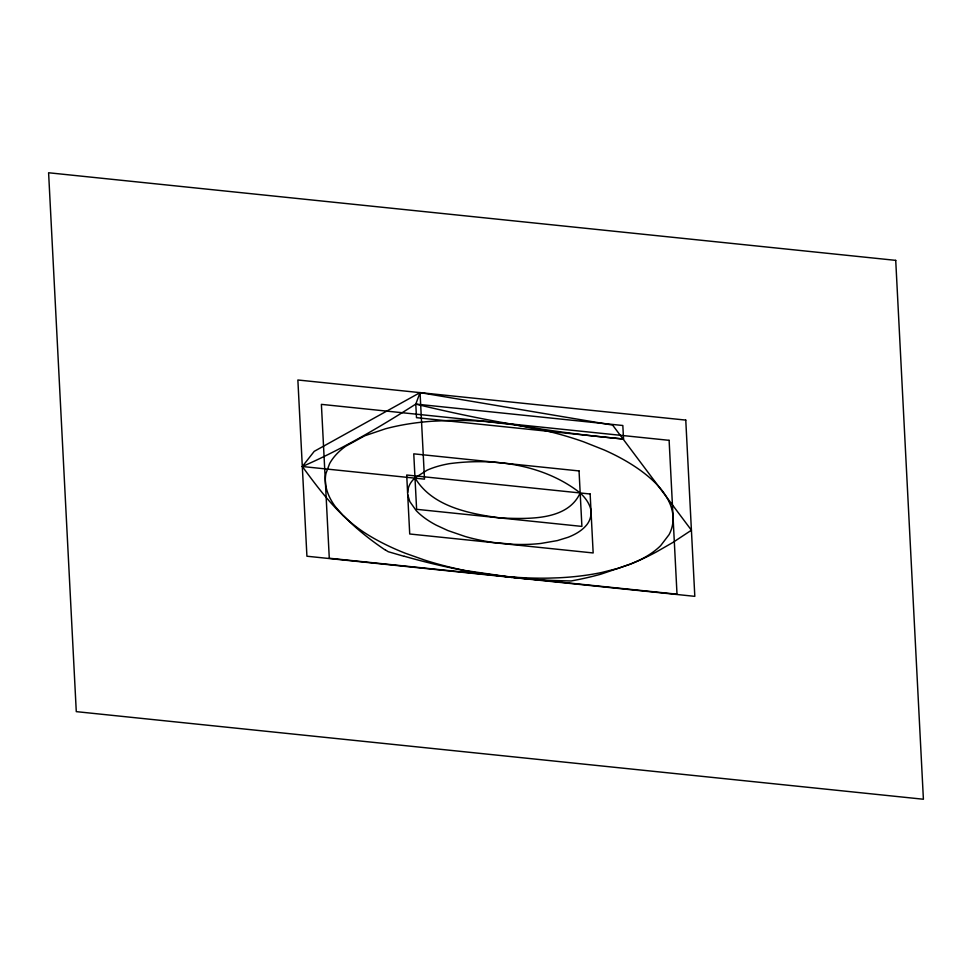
<?xml version="1.0" encoding="UTF-8"?>
<svg xmlns="http://www.w3.org/2000/svg" width="972" height="972" viewBox="0 0 972 972"><rect width="100%" height="100%" fill="white"/><g stroke="black" fill="none" stroke-linecap="round" stroke-linejoin="round"><path stroke-width="1.46" d="M407.633 492.537L408.301 488.211A76.958 36.96 8.6 0 1 415.02 477.86M580.175 492.962C567.296 521.357 527.006 518.829 500.799 518.015C469.877 513.86 432.175 506.837 414.995 477.847L427.097 470.193A91.332 43.862 8.6 0 1 449.331 463.68C494.043 457.703 543.883 464.495 580.175 492.962A77.468 37.203 8.6 0 1 589.154 504.772C592.762 511.77 591.012 520.567 585.594 526.144A82.474 39.609 8.6 0 1 568 537.309L557.321 540.602L540.857 543.457A102.084 49.025 8.6 0 1 513.058 544.308L493.63 542.522A102.048 49.001 8.6 0 1 465.175 536.495L447.861 530.542L436.331 525.208A82.523 39.633 8.6 0 1 416.198 510.592L409.783 501.528L407.742 494.76M415.785 404.085L420.05 392.615L612.615 425.08L691.42 530.214L672.879 542.461L656.392 551.938A387.123 185.907 8.6 0 1 632.991 563.104L618.532 568.243L601.947 572.435A184.947 88.817 8.6 0 1 558.766 577.793L548.402 578.133A197.328 94.758 8.6 0 1 506.084 576.493L464.956 570.491A189.637 91.064 8.6 0 1 424.472 560.03L405.312 553.238A169.869 81.575 8.6 0 1 367.914 534.819C340.565 518.1 320.979 491.966 302.316 466.511L314.223 451.348L420.05 392.615L424.497 479.147L302.316 466.511C341.974 449.271 379.396 427.34 415.785 404.085L622.833 425.505L623.526 439.089L416.49 417.668L415.785 404.085C484.08 420.706 553.505 432.795 623.526 438.98M630.925 563.918L639.442 560.164A156.407 75.111 8.6 0 0 660.644 545.669L669.052 534.661A139.992 67.226 8.6 0 0 671.907 527.492A145.229 69.741 8.6 0 0 670.303 504.59C664.727 490.811 653.585 480.204 641.909 471.456A164.475 78.987 8.6 0 0 604.28 450.012L583.722 441.847A188.847 90.688 8.6 0 0 544.466 430.438L515.585 424.922L485.793 421.52A199.224 95.669 8.6 0 0 449.659 420.463L432.175 421.24A179.65 86.277 8.6 0 0 415.494 422.917A182.444 87.614 8.6 0 0 385.471 428.786L364.719 435.796L345.716 446.221A151.559 72.779 8.6 0 0 329.593 463.656L325.948 473.473A137.757 66.157 8.6 0 0 325.341 481.104L325.535 483.679A145.751 69.996 8.6 0 0 335.401 506.74L343.869 516.399M629.917 564.331L600.866 574.185A275.161 132.143 8.6 0 1 571.099 580.964L563.371 580.794A344.768 165.568 8.6 0 1 528.039 578.935L513.593 577.599M512.123 577.453L480.217 573.225M404.182 556.349L388.18 551.695L385.629 550.055M385.41 550.116A325.462 156.298 8.6 0 1 344.1 516.363M480.18 573.383A339.993 163.272 8.6 0 1 404.267 556.239M895.722 260.362L48.6 172.761L76.278 711.638L923.4 799.239L895.722 260.362M685.77 420.098L297.869 379.991L306.921 556.227L694.81 596.346L685.77 420.098M669.113 440.328L321.392 404.364L329.289 558.244L677.01 594.196L669.113 440.328M579.045 470.934L413.768 453.839L416.611 509.316L581.9 526.411L579.045 470.934M590.138 493.995L406.697 475.016L409.722 533.993L593.163 552.959L590.138 493.995"/></g></svg>
